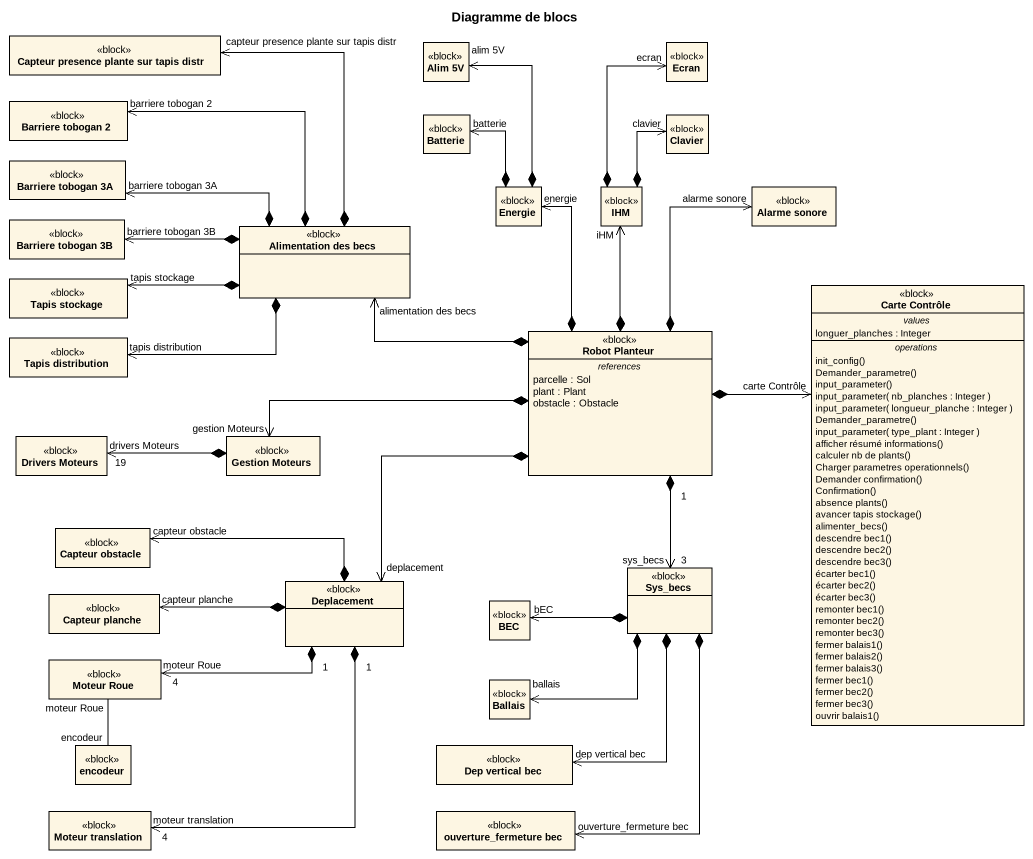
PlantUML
@startuml
title Diagramme de blocs
hide circle
hide empty members
class "Capteur presence plante sur tapis distr" as Capteur_presence_plante_sur <<block>>
class "Alim 5V" as Alim_5V <<block>>
class Ecran <<block>>
class "Barriere tobogan 2" as Barriere_tobogan_2 <<block>>
class Batterie <<block>>
class Clavier <<block>>
class "Barriere tobogan 3A" as Barriere_tobogan_3A <<block>>
class Energie <<block>>
class IHM <<block>>
class "Alarme sonore" as Alarme_sonore <<block>>
class "Barriere tobogan 3B" as Barriere_tobogan_3B <<block>>
class "Alimentation des becs" as Alimentation_des_becs <<block>>
class "Tapis stockage" as Tapis_stockage <<block>>
class "Carte Contrôle" as Carte_Contrôle <<block>> {
  -- values --
  longuer_planches : Integer
  -- operations --
  init_config()
  Demander_parametre()
  input_parameter()
  input_parameter( nb_planches : Integer )
  input_parameter( longueur_planche : Integer )
  Demander_parametre()
  input_parameter( type_plant : Integer )
  afficher résumé informations()
  calculer nb de plants()
  Charger parametres operationnels()
  Demander confirmation()
  Confirmation()
  absence plants()
  avancer tapis stockage()
  alimenter_becs()
  descendre bec1()
  descendre bec2()
  descendre bec3()
  écarter bec1()
  écarter bec2()
  écarter bec3()
  remonter bec1()
  remonter bec2()
  remonter bec3()
  fermer balais1()
  fermer balais2()
  fermer balais3()
  fermer bec1()
  fermer bec2()
  fermer bec3()
  ouvrir balais1()
}
class "Robot Planteur" as Robot_Planteur <<block>> {
  -- references --
  parcelle : Sol
  plant : Plant
  obstacle : Obstacle
}
class "Tapis distribution" as Tapis_distribution <<block>>
class "Drivers Moteurs" as Drivers_Moteurs <<block>>
class "Gestion Moteurs" as Gestion_Moteurs <<block>>
class "Capteur obstacle" as Capteur_obstacle <<block>>
class Deplacement <<block>>
class Sys_becs <<block>>
class "Capteur planche" as Capteur_planche <<block>>
class BEC <<block>>
class "Moteur Roue" as Moteur_Roue <<block>>
class Ballais <<block>>
class encodeur <<block>>
class "Dep vertical bec" as Dep_vertical_bec <<block>>
class "Moteur translation" as Moteur_translation <<block>>
class "ouverture_fermeture bec" as ouverture_fermeture_bec <<block>>
Energie *-up-> "alim 5V" Alim_5V
Energie *-up-> "batterie" Batterie
IHM *-up-> "ecran" Ecran
IHM *-up-> "clavier" Clavier
Alimentation_des_becs *-up-> "capteur presence plante sur tapis distr" Capteur_presence_plante_sur
Alimentation_des_becs *-left-> "barriere tobogan 2" Barriere_tobogan_2
Alimentation_des_becs *-left-> "barriere tobogan 3A" Barriere_tobogan_3A
Alimentation_des_becs *-left-> "barriere tobogan 3B" Barriere_tobogan_3B
Alimentation_des_becs *-left-> "tapis stockage" Tapis_stockage
Alimentation_des_becs *-left-> "tapis distribution" Tapis_distribution
Robot_Planteur *-up-> "energie" Energie
Robot_Planteur *-up-> "iHM" IHM
Robot_Planteur *-up-> "alarme sonore" Alarme_sonore
Robot_Planteur *-left-> "alimentation des becs" Alimentation_des_becs
Robot_Planteur *-right-> "carte Contrôle" Carte_Contrôle
Robot_Planteur *-left-> "gestion Moteurs" Gestion_Moteurs
Robot_Planteur *--> "deplacement" Deplacement
Robot_Planteur "1" *--> "sys_becs\n3" Sys_becs
Gestion_Moteurs *-left-> "drivers Moteurs\n19" Drivers_Moteurs
Deplacement *-left-> "capteur obstacle" Capteur_obstacle
Deplacement *-left-> "capteur planche" Capteur_planche
Deplacement "1" *-left-> "moteur Roue\n4" Moteur_Roue
Deplacement "1" *--> "moteur translation\n4" Moteur_translation
Sys_becs *-left-> "bEC" BEC
Sys_becs *--> "ballais" Ballais
Sys_becs *--> "dep vertical bec" Dep_vertical_bec
Sys_becs *--> "ouverture_fermeture bec" ouverture_fermeture_bec
Moteur_Roue "moteur Roue" -- "encodeur" encodeur
@enduml
